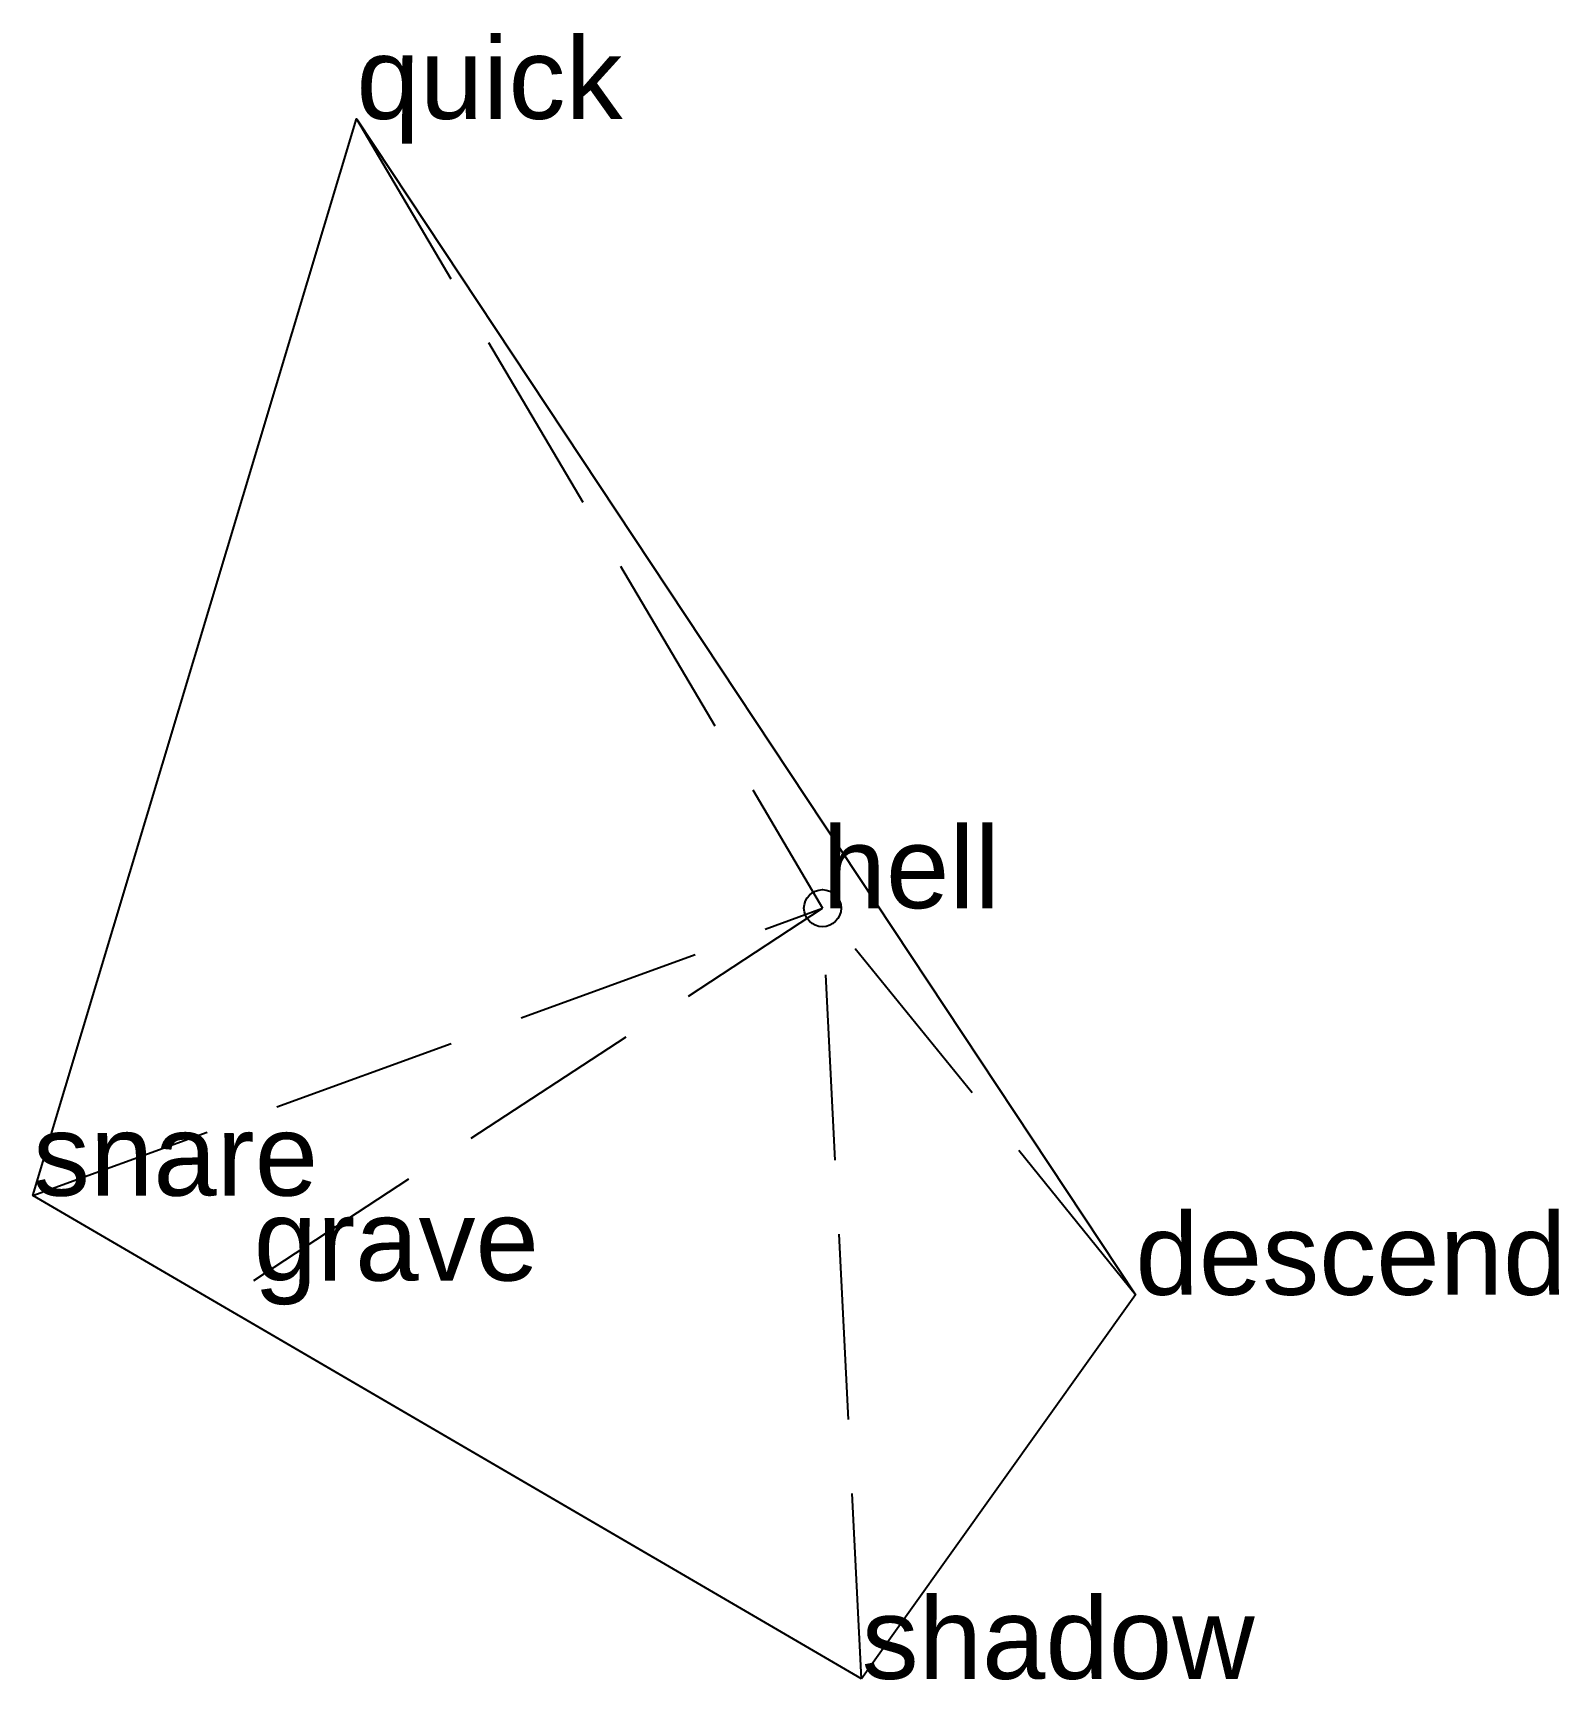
# Model space of a CAD drawing. Extents: x -1.06 to 0.99, y -1.04 to 1.18.
import ezdxf

# ---------------------------------------------------------------- set-up
doc = ezdxf.new("R2010")
doc.units = 0
doc.linetypes.add('DASHED2', pattern=[0.3, 0.25, -0.05])
doc.layers.add('TEXT', color=1, linetype='CONTINUOUS')
doc.styles.get("Standard").update_dxf_attribs({"font": 'arial.ttf'})

msp = doc.modelspace()

# ---------------------------------------------------------------- linework, layer by layer
at = {"linetype": 'DASHED2'}
for p in [(-0.6283, 1.0634), (-1.0642, -0.3873), (-0.7666, -0.5017), (0, 0), (0.0527, -1.0384), (0.4217, -0.5209)]:
    msp.add_line(p, (0, 0), dxfattribs=at)
msp.add_circle((0, 0), 0.025)
at = {"layer": 'OUTLINE', "linetype": 'CONTINUOUS'}
msp.add_polyline3d([(0.0527, -1.0384, 0), (-1.0642, -0.3873, 0), (-0.6283, 1.0634, 0), (0.4217, -0.5209, 0), (0.0527, -1.0384, 0)], close=True, dxfattribs=at)

# ---------------------------------------------------------------- texts
at = {"layer": 'TEXT'}
for s, p in [('quick', (-0.6283, 1.0634)), ('hell', (0, 0)), ('snare', (-1.0642, -0.3873)), ('grave', (-0.7666, -0.5017)), ('descend', (0.4217, -0.5209)), ('shadow', (0.0527, -1.0384))]:
    msp.add_text(s, height=0.11, dxfattribs=at).set_placement(p)

doc.saveas('drawing.dxf')
